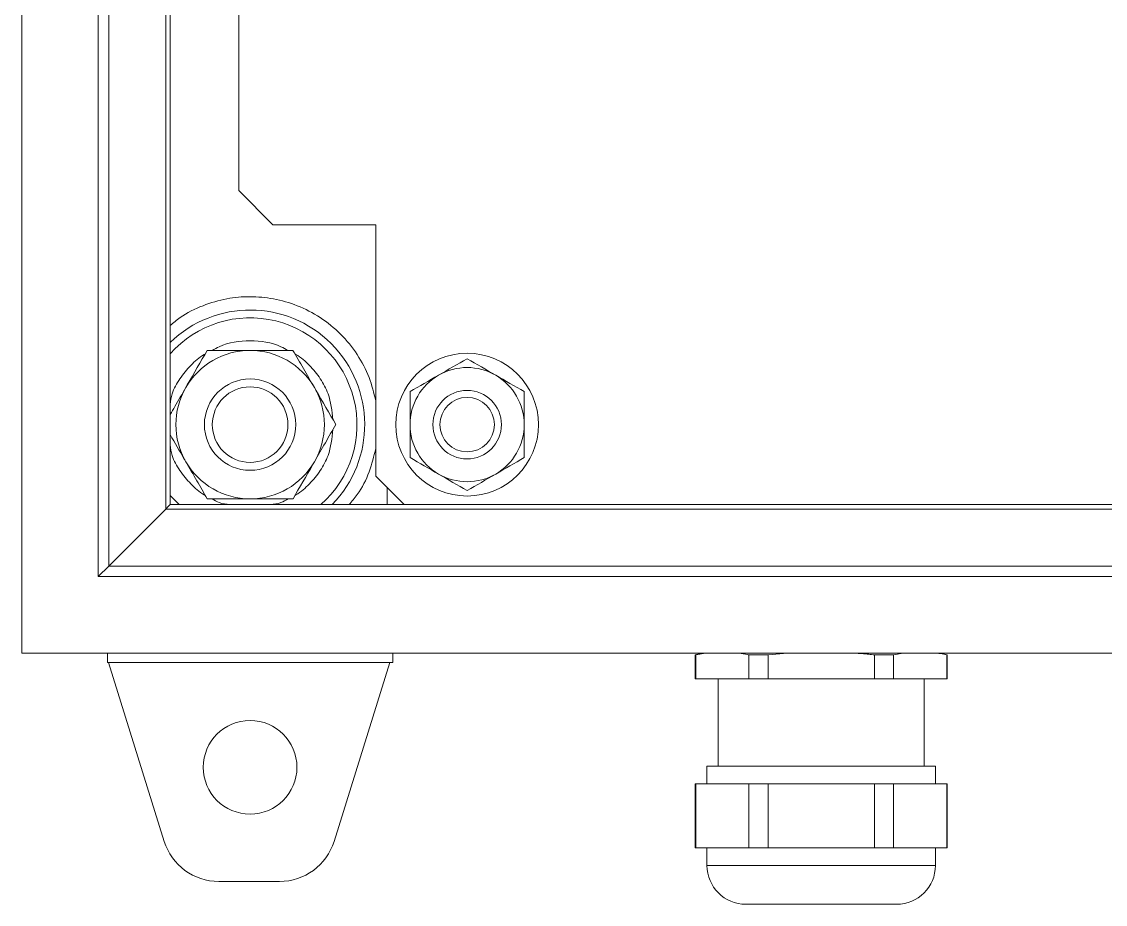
# Model space of a CAD drawing. Extents: x 4137 to 28680, y 2446 to 6814.
# Drawn here: x 11072.1 to 11167, y 3404.7 to 3482 of the extents above; entities that cross this region are included whole.
import ezdxf

# ---------------------------------------------------------------- set-up
doc = ezdxf.new("R2010")
doc.units = 0
doc.header["$LTSCALE"] = 0.5
doc.layers.get('0').update_dxf_attribs({"linetype": 'CONTINUOUS'})

msp = doc.modelspace()

# ---------------------------------------------------------------- linework, layer by layer
at = {"color": 7, "linetype": 'Continuous', "lineweight": 15}
for p, q in [((11072.128, 3726.674), (11072.128, 3426.674)), ((11072.128, 3726.674), (11072.128, 3426.674)), ((11078.822, 3433.369), (11078.822, 3719.98)), ((11078.822, 3433.369), (11078.822, 3719.98)), ((11079.745, 3434.291), (11079.745, 3719.057)), ((11079.745, 3434.291), (11079.745, 3719.057)), ((11084.736, 3714.066), (11084.736, 3439.282)), ((11084.736, 3714.066), (11084.736, 3439.282)), ((11085.128, 3439.674), (11085.128, 3713.674)), ((11085.128, 3439.674), (11085.128, 3713.674)), ((11091.128, 3467.174), (11091.128, 3631.674)), ((11091.128, 3467.174), (11091.128, 3631.674)), ((11094.128, 3464.174), (11091.128, 3467.174)), ((11094.128, 3464.174), (11091.128, 3467.174)), ((11103.128, 3464.174), (11094.128, 3464.174)), ((11103.128, 3464.174), (11094.128, 3464.174)), ((11103.128, 3442.174), (11103.128, 3464.174)), ((11103.128, 3442.174), (11103.128, 3464.174)), ((11105.628, 3439.674), (11103.128, 3442.174)), ((11105.628, 3439.674), (11103.128, 3442.174)), ((11104.128, 3441.174), (11104.128, 3439.674)), ((11104.128, 3441.174), (11104.128, 3439.674)), ((11079.745, 3434.291), (11084.736, 3439.282)), ((11079.745, 3434.291), (11084.736, 3439.282)), ((11084.736, 3439.282), (11252.52, 3439.282)), ((11084.736, 3439.282), (11252.52, 3439.282)), ((11252.128, 3439.674), (11085.128, 3439.674)), ((11252.128, 3439.674), (11085.128, 3439.674)), ((11079.745, 3434.291), (11078.822, 3433.369)), ((11079.745, 3434.291), (11078.822, 3433.369)), ((11257.511, 3434.291), (11079.745, 3434.291)), ((11257.511, 3434.291), (11079.745, 3434.291)), ((11258.433, 3433.369), (11078.822, 3433.369)), ((11258.433, 3433.369), (11078.822, 3433.369)), ((11072.128, 3426.674), (11272.128, 3426.674)), ((11072.128, 3426.674), (11272.128, 3426.674)), ((11079.628, 3426.674), (11079.628, 3425.846)), ((11079.628, 3426.674), (11079.628, 3425.846)), ((11104.628, 3425.846), (11104.628, 3426.674)), ((11104.628, 3425.846), (11104.628, 3426.674)), ((11131.704, 3426.674), (11131.097, 3426.511)), ((11131.704, 3426.674), (11131.097, 3426.511)), ((11131.097, 3426.511), (11131.097, 3424.427)), ((11131.097, 3426.511), (11131.139, 3426.511)), ((11131.097, 3426.511), (11131.097, 3424.427)), ((11131.097, 3426.511), (11131.139, 3426.511)), ((11131.139, 3426.511), (11131.997, 3426.674)), ((11131.139, 3426.511), (11131.997, 3426.674)), ((11131.139, 3424.427), (11131.139, 3426.511)), ((11131.139, 3424.427), (11131.139, 3426.511)), ((11135.796, 3426.511), (11137.471, 3426.511)), ((11135.796, 3424.427), (11135.796, 3426.511)), ((11135.796, 3426.511), (11137.471, 3426.511)), ((11135.796, 3424.427), (11135.796, 3426.511)), ((11137.471, 3426.511), (11139.187, 3426.674)), ((11137.471, 3426.511), (11139.187, 3426.674)), ((11137.471, 3424.427), (11137.471, 3426.511)), ((11137.471, 3424.427), (11137.471, 3426.511)), ((11146.785, 3424.427), (11146.785, 3426.511)), ((11146.785, 3426.511), (11148.459, 3426.511)), ((11146.785, 3424.427), (11146.785, 3426.511)), ((11146.785, 3426.511), (11148.459, 3426.511)), ((11148.459, 3426.511), (11149.318, 3426.674)), ((11148.459, 3426.511), (11149.318, 3426.674)), ((11148.459, 3424.427), (11148.459, 3426.511)), ((11148.459, 3424.427), (11148.459, 3426.511)), ((11153.159, 3426.511), (11152.551, 3426.674)), ((11153.159, 3426.511), (11152.551, 3426.674)), ((11153.117, 3424.427), (11153.117, 3426.511)), ((11153.117, 3426.511), (11153.159, 3426.511)), ((11153.117, 3424.427), (11153.117, 3426.511)), ((11153.117, 3426.511), (11153.159, 3426.511)), ((11153.159, 3424.427), (11153.159, 3426.511)), ((11153.159, 3424.427), (11153.159, 3426.511)), ((11079.628, 3425.846), (11079.716, 3425.846)), ((11079.628, 3425.846), (11079.716, 3425.846)), ((11079.716, 3425.846), (11104.369, 3425.846)), ((11079.716, 3425.846), (11084.611, 3410.183)), ((11079.716, 3425.846), (11104.369, 3425.846)), ((11079.716, 3425.846), (11084.611, 3410.183)), ((11099.474, 3410.183), (11104.369, 3425.846)), ((11099.474, 3410.183), (11104.369, 3425.846)), ((11104.369, 3425.846), (11104.628, 3425.846)), ((11104.369, 3425.846), (11104.628, 3425.846)), ((11131.139, 3424.427), (11131.097, 3424.427)), ((11131.139, 3424.427), (11131.097, 3424.427)), ((11135.796, 3424.427), (11131.139, 3424.427)), ((11135.796, 3424.427), (11131.139, 3424.427)), ((11133.119, 3424.427), (11133.119, 3416.774)), ((11133.119, 3424.427), (11133.119, 3416.774)), ((11137.471, 3424.427), (11135.796, 3424.427)), ((11137.471, 3424.427), (11135.796, 3424.427)), ((11146.785, 3424.427), (11137.471, 3424.427)), ((11146.785, 3424.427), (11137.471, 3424.427)), ((11148.459, 3424.427), (11146.785, 3424.427)), ((11148.459, 3424.427), (11146.785, 3424.427)), ((11153.117, 3424.427), (11148.459, 3424.427)), ((11153.117, 3424.427), (11148.459, 3424.427)), ((11151.137, 3416.774), (11151.137, 3424.427)), ((11151.137, 3416.774), (11151.137, 3424.427)), ((11153.159, 3424.427), (11153.117, 3424.427)), ((11153.159, 3424.427), (11153.117, 3424.427)), ((11132.128, 3416.774), (11132.128, 3415.227)), ((11132.128, 3416.774), (11133.468, 3416.774)), ((11132.128, 3416.774), (11132.128, 3415.227)), ((11132.128, 3416.774), (11133.468, 3416.774)), ((11133.468, 3416.774), (11152.128, 3416.774)), ((11133.468, 3416.774), (11152.128, 3416.774)), ((11152.128, 3415.227), (11152.128, 3416.774)), ((11152.128, 3415.227), (11152.128, 3416.774)), ((11131.097, 3415.227), (11131.097, 3409.624)), ((11131.139, 3415.227), (11131.097, 3415.227)), ((11131.097, 3415.227), (11131.097, 3409.624)), ((11131.139, 3415.227), (11131.097, 3415.227)), ((11131.139, 3409.624), (11131.139, 3415.227)), ((11133.468, 3415.227), (11131.139, 3415.227)), ((11131.139, 3409.624), (11131.139, 3415.227)), ((11133.468, 3415.227), (11131.139, 3415.227)), ((11135.796, 3415.227), (11133.468, 3415.227)), ((11135.796, 3415.227), (11133.468, 3415.227)), ((11135.796, 3409.624), (11135.796, 3415.227)), ((11137.471, 3415.227), (11135.796, 3415.227)), ((11135.796, 3409.624), (11135.796, 3415.227)), ((11137.471, 3415.227), (11135.796, 3415.227)), ((11137.471, 3409.624), (11137.471, 3415.227)), ((11142.128, 3415.227), (11137.471, 3415.227)), ((11137.471, 3409.624), (11137.471, 3415.227)), ((11142.128, 3415.227), (11137.471, 3415.227)), ((11146.785, 3415.227), (11142.128, 3415.227)), ((11146.785, 3415.227), (11142.128, 3415.227)), ((11146.785, 3409.624), (11146.785, 3415.227)), ((11148.459, 3415.227), (11146.785, 3415.227)), ((11146.785, 3409.624), (11146.785, 3415.227)), ((11148.459, 3415.227), (11146.785, 3415.227)), ((11148.459, 3409.624), (11148.459, 3415.227)), ((11150.788, 3415.227), (11148.459, 3415.227)), ((11148.459, 3409.624), (11148.459, 3415.227)), ((11150.788, 3415.227), (11148.459, 3415.227)), ((11153.117, 3415.227), (11150.788, 3415.227)), ((11153.117, 3415.227), (11150.788, 3415.227)), ((11153.117, 3409.624), (11153.117, 3415.227)), ((11153.159, 3415.227), (11153.117, 3415.227)), ((11153.117, 3409.624), (11153.117, 3415.227)), ((11153.159, 3415.227), (11153.117, 3415.227)), ((11153.159, 3409.624), (11153.159, 3415.227)), ((11153.159, 3409.624), (11153.159, 3415.227)), ((11131.097, 3409.624), (11131.139, 3409.624)), ((11131.097, 3409.624), (11131.139, 3409.624)), ((11131.139, 3409.624), (11133.468, 3409.624)), ((11131.139, 3409.624), (11133.468, 3409.624)), ((11132.128, 3409.624), (11132.128, 3408.077)), ((11132.128, 3409.624), (11132.128, 3408.077)), ((11133.468, 3409.624), (11135.796, 3409.624)), ((11133.468, 3409.624), (11135.796, 3409.624)), ((11135.796, 3409.624), (11137.471, 3409.624)), ((11135.796, 3409.624), (11137.471, 3409.624)), ((11137.471, 3409.624), (11142.128, 3409.624)), ((11137.471, 3409.624), (11142.128, 3409.624)), ((11142.128, 3409.624), (11146.785, 3409.624)), ((11142.128, 3409.624), (11146.785, 3409.624)), ((11146.785, 3409.624), (11148.459, 3409.624)), ((11146.785, 3409.624), (11148.459, 3409.624)), ((11148.459, 3409.624), (11150.788, 3409.624)), ((11148.459, 3409.624), (11150.788, 3409.624)), ((11150.788, 3409.624), (11153.117, 3409.624)), ((11150.788, 3409.624), (11153.117, 3409.624)), ((11152.128, 3408.077), (11152.128, 3409.624)), ((11152.128, 3408.077), (11152.128, 3409.624)), ((11153.117, 3409.624), (11153.159, 3409.624)), ((11153.117, 3409.624), (11153.159, 3409.624)), ((11089.383, 3406.674), (11094.702, 3406.674)), ((11089.383, 3406.674), (11094.702, 3406.674)), ((11135.531, 3404.674), (11136.415, 3404.674)), ((11135.531, 3404.674), (11136.415, 3404.674)), ((11136.415, 3404.674), (11148.725, 3404.674)), ((11136.415, 3404.674), (11148.725, 3404.674))]:
    msp.add_line(p, q, dxfattribs=at)
at = {"color": 8, "linetype": 'Continuous', "lineweight": 15}
for p, q in [((11132.128, 3408.077), (11133.468, 3408.077)), ((11132.128, 3408.077), (11133.468, 3408.077)), ((11133.468, 3408.077), (11152.128, 3408.077)), ((11133.468, 3408.077), (11152.128, 3408.077))]:
    msp.add_line(p, q, dxfattribs=at)
at = {"color": 8, "linetype": 'Continuous', "lineweight": 15, "flags": 128}
msp.add_lwpolyline([(11085.128, 3440.472), (11085.216, 3440.373), (11085.925, 3439.674)], dxfattribs=at)
msp.add_lwpolyline([(11085.128, 3440.472), (11085.216, 3440.373), (11085.925, 3439.674)], dxfattribs=at)
at = {"color": 7, "linetype": 'Continuous', "lineweight": 15, "flags": 128}
msp.add_lwpolyline([(11085.128, 3439.674), (11085.083, 3439.629), (11084.95, 3439.497), (11084.736, 3439.282)], dxfattribs=at)
msp.add_lwpolyline([(11085.128, 3439.674), (11085.083, 3439.629), (11084.95, 3439.497), (11084.736, 3439.282)], dxfattribs=at)
at = {"color": 7, "linetype": 'Continuous', "lineweight": 15}
for centre, radius in [((11111.128, 3446.674), 6.25), ((11111.128, 3446.674), 6.25), ((11092.128, 3446.674), 4), ((11092.128, 3446.674), 4), ((11092.128, 3446.674), 3.309), ((11092.128, 3446.674), 3.309), ((11111.128, 3446.674), 3), ((11111.128, 3446.674), 3), ((11111.128, 3446.674), 2.386), ((11111.128, 3446.674), 2.386), ((11092.128, 3416.674), 4.1), ((11092.128, 3416.674), 4.1)]:
    msp.add_circle(centre, radius, dxfattribs=at)
at = {"color": 8, "linetype": 'Continuous', "lineweight": 15}
for radius, start, end in [(10.034, 315.76573, 134.23427), (10.034, 315.76573, 134.23427), (9.353, 311.54268, 138.45732), (9.353, 311.54268, 138.45732)]:
    msp.add_arc((11092.128, 3446.674), radius, start, end, dxfattribs=at)
at = {"color": 7, "linetype": 'Continuous', "lineweight": 15}
for centre, radius, start, end in [((11092.128, 3446.674), 6.5, 90.01862, 150.01862), ((11092.128, 3446.674), 6.5, 90.01862, 150.01862), ((11092.128, 3446.674), 6.5, 30.01862, 90.01862), ((11092.128, 3446.674), 6.5, 30.01862, 90.01862), ((11111.128, 3446.674), 5, 60, 120), ((11111.128, 3446.674), 5, 60, 120), ((11111.128, 3446.674), 5, 120, 180), ((11111.128, 3446.674), 5, 120, 180), ((11111.128, 3446.674), 5, 0, 60), ((11111.128, 3446.674), 5, 0, 60), ((11092.128, 3446.674), 6.5, 150.01862, 210.01862), ((11092.128, 3446.674), 6.5, 150.01862, 210.01862), ((11092.128, 3446.674), 6.5, 330.01862, 30.01862), ((11092.128, 3446.674), 6.5, 330.01862, 30.01862), ((11111.128, 3446.674), 5, 180, 240), ((11111.128, 3446.674), 5, 180, 240), ((11111.128, 3446.674), 5, 300, 0), ((11111.128, 3446.674), 5, 300, 0), ((11092.128, 3446.674), 6.5, 210.01862, 270.01862), ((11092.128, 3446.674), 6.5, 210.01862, 270.01862), ((11092.128, 3446.674), 6.5, 270.01862, 330.01862), ((11092.128, 3446.674), 6.5, 270.01862, 330.01862), ((11111.128, 3446.674), 5, 240, 300), ((11111.128, 3446.674), 5, 240, 300), ((11089.383, 3411.674), 5, 197.354, 270), ((11089.383, 3411.674), 5, 197.354, 270), ((11094.702, 3411.674), 5, 270, 342.646), ((11094.702, 3411.674), 5, 270, 342.646), ((11135.531, 3408.077), 3.403, 180, 270), ((11135.531, 3408.077), 3.403, 180, 270), ((11148.725, 3408.077), 3.403, 270, 0), ((11148.725, 3408.077), 3.403, 270, 0)]:
    msp.add_arc(centre, radius, start, end, dxfattribs=at)
at = {"color": 8, "linetype": 'Continuous', "lineweight": 15}
for points, knots in [([(11085.128, 3455.342), (11085.412, 3455.587), (11086.267, 3456.325), (11087.959, 3457.135), (11090.035, 3457.749), (11092.128, 3457.937), (11094.218, 3457.747), (11096.306, 3457.146), (11098.313, 3456.106), (11100.106, 3454.651), (11101.554, 3452.859), (11102.612, 3450.872), (11102.96, 3449.45), (11103.128, 3448.762)], [0, 0, 0, 0, 0.048628, 0.14659, 0.240643, 0.32938, 0.418117, 0.51217, 0.610132, 0.710174, 0.810216, 0.908178, 1, 1, 1, 1]), ([(11085.128, 3455.342), (11085.412, 3455.587), (11086.267, 3456.325), (11087.959, 3457.135), (11090.035, 3457.749), (11092.128, 3457.937), (11094.218, 3457.747), (11096.306, 3457.146), (11098.313, 3456.106), (11100.106, 3454.651), (11101.554, 3452.859), (11102.612, 3450.872), (11102.96, 3449.45), (11103.128, 3448.762)], [0, 0, 0, 0, 0.048628, 0.14659, 0.240643, 0.32938, 0.418117, 0.51217, 0.610132, 0.710174, 0.810216, 0.908178, 1, 1, 1, 1]), ([(11088.803, 3453.173), (11089.009, 3453.286), (11090.02, 3453.842), (11092.128, 3454.147), (11094.235, 3453.842), (11095.244, 3453.288), (11095.448, 3453.175)], [0, 0, 0, 0, 0.10183, 0.500341, 0.898852, 1, 1, 1, 1]), ([(11088.803, 3453.173), (11089.009, 3453.286), (11090.02, 3453.842), (11092.128, 3454.147), (11094.235, 3453.842), (11095.244, 3453.288), (11095.448, 3453.175)], [0, 0, 0, 0, 0.10183, 0.500341, 0.898852, 1, 1, 1, 1]), ([(11085.128, 3448.442), (11085.171, 3448.758), (11085.283, 3449.565), (11085.966, 3450.726), (11086.908, 3451.882), (11087.69, 3452.599), (11088.164, 3452.842), (11088.19, 3452.855)], [0, 0, 0, 0, 0.171415, 0.438623, 0.711501, 0.984379, 1, 1, 1, 1]), ([(11085.128, 3448.442), (11085.171, 3448.758), (11085.283, 3449.565), (11085.966, 3450.726), (11086.908, 3451.882), (11087.69, 3452.599), (11088.164, 3452.842), (11088.19, 3452.855)], [0, 0, 0, 0, 0.171415, 0.438623, 0.711501, 0.984379, 1, 1, 1, 1]), ([(11096.062, 3452.857), (11096.089, 3452.843), (11096.565, 3452.6), (11097.345, 3451.881), (11098.302, 3450.73), (11099.154, 3449.151), (11099.295, 3447.884), (11099.381, 3447.113)], [0, 0, 0, 0, 0.013138, 0.232298, 0.451457, 0.666062, 1, 1, 1, 1]), ([(11096.062, 3452.857), (11096.089, 3452.843), (11096.565, 3452.6), (11097.345, 3451.881), (11098.302, 3450.73), (11099.154, 3449.151), (11099.295, 3447.884), (11099.381, 3447.113)], [0, 0, 0, 0, 0.013138, 0.232298, 0.451457, 0.666062, 1, 1, 1, 1]), ([(11099.383, 3446.242), (11099.296, 3445.469), (11099.155, 3444.2), (11098.302, 3442.619), (11097.345, 3441.467), (11096.566, 3440.749), (11096.092, 3440.506), (11096.066, 3440.493)], [0, 0, 0, 0, 0.334756, 0.549288, 0.768373, 0.987458, 1, 1, 1, 1]), ([(11099.383, 3446.242), (11099.296, 3445.469), (11099.155, 3444.2), (11098.302, 3442.619), (11097.345, 3441.467), (11096.566, 3440.749), (11096.092, 3440.506), (11096.066, 3440.493)], [0, 0, 0, 0, 0.334756, 0.549288, 0.768373, 0.987458, 1, 1, 1, 1]), ([(11088.193, 3440.491), (11088.166, 3440.505), (11087.691, 3440.748), (11086.908, 3441.466), (11085.966, 3442.622), (11085.283, 3443.783), (11085.171, 3444.591), (11085.128, 3444.906)], [0, 0, 0, 0, 0.016346, 0.289023, 0.5617, 0.828711, 1, 1, 1, 1]), ([(11088.193, 3440.491), (11088.166, 3440.505), (11087.691, 3440.748), (11086.908, 3441.466), (11085.966, 3442.622), (11085.283, 3443.783), (11085.171, 3444.591), (11085.128, 3444.906)], [0, 0, 0, 0, 0.016346, 0.289023, 0.5617, 0.828711, 1, 1, 1, 1]), ([(11103.128, 3444.587), (11102.956, 3443.901), (11102.602, 3442.485), (11101.776, 3440.814), (11101.04, 3439.958), (11100.796, 3439.674)], [0, 0, 0, 0, 0.385138, 0.796034, 1, 1, 1, 1]), ([(11103.128, 3444.587), (11102.956, 3443.901), (11102.602, 3442.485), (11101.776, 3440.814), (11101.04, 3439.958), (11100.796, 3439.674)], [0, 0, 0, 0, 0.385138, 0.796034, 1, 1, 1, 1]), ([(11090.36, 3439.674), (11090.04, 3439.709), (11089.486, 3439.768), (11089.009, 3440.053), (11088.807, 3440.173)], [0, 0, 0, 0, 0.576373, 1, 1, 1, 1]), ([(11090.36, 3439.674), (11090.04, 3439.709), (11089.486, 3439.768), (11089.009, 3440.053), (11088.807, 3440.173)], [0, 0, 0, 0, 0.576373, 1, 1, 1, 1]), ([(11095.452, 3440.175), (11095.249, 3440.054), (11094.771, 3439.769), (11094.215, 3439.709), (11093.896, 3439.674)], [0, 0, 0, 0, 0.425262, 1, 1, 1, 1]), ([(11095.452, 3440.175), (11095.249, 3440.054), (11094.771, 3439.769), (11094.215, 3439.709), (11093.896, 3439.674)], [0, 0, 0, 0, 0.425262, 1, 1, 1, 1])]:
    msp.add_open_spline(points, degree=3, knots=knots, dxfattribs=at)
at = {"color": 7, "linetype": 'Continuous', "lineweight": 15}
for points, knots in [([(11086.498, 3449.922), (11086.542, 3449.999), (11087.175, 3451.097), (11087.796, 3452.173), (11088.373, 3453.173)], [0, 0, 0, 0, 0.0702152, 1, 1, 1, 1]), ([(11086.498, 3449.922), (11086.542, 3449.999), (11087.175, 3451.097), (11087.796, 3452.173), (11088.373, 3453.173)], [0, 0, 0, 0, 0.0702152, 1, 1, 1, 1]), ([(11092.126, 3453.174), (11091.785, 3453.174), (11090.514, 3453.174), (11089.278, 3453.173), (11088.373, 3453.173)], [0, 0, 0, 0, 0.268634, 1, 1, 1, 1]), ([(11092.126, 3453.174), (11091.785, 3453.174), (11090.514, 3453.174), (11089.278, 3453.173), (11088.373, 3453.173)], [0, 0, 0, 0, 0.268634, 1, 1, 1, 1]), ([(11095.879, 3453.175), (11095.563, 3453.175), (11094.34, 3453.175), (11093.069, 3453.175), (11092.126, 3453.174)], [0, 0, 0, 0, 0.25755, 1, 1, 1, 1]), ([(11095.879, 3453.175), (11095.563, 3453.175), (11094.34, 3453.175), (11093.069, 3453.175), (11092.126, 3453.174)], [0, 0, 0, 0, 0.25755, 1, 1, 1, 1]), ([(11095.879, 3453.175), (11096.183, 3452.648), (11096.799, 3451.583), (11097.435, 3450.482), (11097.756, 3449.926)], [0, 0, 0, 0, 0.495458, 1, 1, 1, 1]), ([(11095.879, 3453.175), (11096.183, 3452.648), (11096.799, 3451.583), (11097.435, 3450.482), (11097.756, 3449.926)], [0, 0, 0, 0, 0.495458, 1, 1, 1, 1]), ([(11085.128, 3447.548), (11085.265, 3447.786), (11085.713, 3448.563), (11086.176, 3449.365), (11086.498, 3449.922)], [0, 0, 0, 0, 0.306355, 1, 1, 1, 1]), ([(11085.128, 3447.548), (11085.265, 3447.786), (11085.713, 3448.563), (11086.176, 3449.365), (11086.498, 3449.922)], [0, 0, 0, 0, 0.306355, 1, 1, 1, 1]), ([(11097.756, 3449.926), (11097.8, 3449.849), (11098.434, 3448.752), (11099.056, 3447.676), (11099.633, 3446.677)], [0, 0, 0, 0, 0.070215, 1, 1, 1, 1]), ([(11097.756, 3449.926), (11097.8, 3449.849), (11098.434, 3448.752), (11099.056, 3447.676), (11099.633, 3446.677)], [0, 0, 0, 0, 0.070215, 1, 1, 1, 1]), ([(11099.633, 3446.677), (11099.329, 3446.149), (11098.714, 3445.083), (11098.079, 3443.982), (11097.758, 3443.426)], [0, 0, 0, 0, 0.495457, 1, 1, 1, 1]), ([(11099.633, 3446.677), (11099.329, 3446.149), (11098.714, 3445.083), (11098.079, 3443.982), (11097.758, 3443.426)], [0, 0, 0, 0, 0.495457, 1, 1, 1, 1]), ([(11086.5, 3443.422), (11086.455, 3443.499), (11085.992, 3444.301), (11085.538, 3445.087), (11085.128, 3445.797)], [0, 0, 0, 0, 0.096123, 1, 1, 1, 1]), ([(11086.5, 3443.422), (11086.455, 3443.499), (11085.992, 3444.301), (11085.538, 3445.087), (11085.128, 3445.797)], [0, 0, 0, 0, 0.096123, 1, 1, 1, 1]), ([(11088.377, 3440.173), (11088.072, 3440.701), (11087.457, 3441.766), (11086.821, 3442.867), (11086.5, 3443.422)], [0, 0, 0, 0, 0.495458, 1, 1, 1, 1]), ([(11088.377, 3440.173), (11088.072, 3440.701), (11087.457, 3441.766), (11086.821, 3442.867), (11086.5, 3443.422)], [0, 0, 0, 0, 0.495458, 1, 1, 1, 1]), ([(11097.758, 3443.426), (11097.714, 3443.349), (11097.08, 3442.251), (11096.46, 3441.176), (11095.883, 3440.175)], [0, 0, 0, 0, 0.070215, 1, 1, 1, 1]), ([(11097.758, 3443.426), (11097.714, 3443.349), (11097.08, 3442.251), (11096.46, 3441.176), (11095.883, 3440.175)], [0, 0, 0, 0, 0.070215, 1, 1, 1, 1]), ([(11092.13, 3440.174), (11091.789, 3440.174), (11090.518, 3440.174), (11089.282, 3440.173), (11088.377, 3440.173)], [0, 0, 0, 0, 0.268634, 1, 1, 1, 1]), ([(11092.13, 3440.174), (11091.789, 3440.174), (11090.518, 3440.174), (11089.282, 3440.173), (11088.377, 3440.173)], [0, 0, 0, 0, 0.268634, 1, 1, 1, 1]), ([(11095.883, 3440.175), (11095.568, 3440.175), (11094.344, 3440.175), (11093.074, 3440.175), (11092.13, 3440.174)], [0, 0, 0, 0, 0.2575499, 1, 1, 1, 1]), ([(11095.883, 3440.175), (11095.568, 3440.175), (11094.344, 3440.175), (11093.074, 3440.175), (11092.13, 3440.174)], [0, 0, 0, 0, 0.2575499, 1, 1, 1, 1]), ([(11134.938, 3426.674), (11135.183, 3426.633), (11135.469, 3426.585), (11135.755, 3426.521), (11135.796, 3426.511)], [0, 0, 0, 0, 0.85551, 1, 1, 1, 1]), ([(11134.938, 3426.674), (11135.183, 3426.633), (11135.469, 3426.585), (11135.755, 3426.521), (11135.796, 3426.511)], [0, 0, 0, 0, 0.85551, 1, 1, 1, 1]), ([(11145.069, 3426.674), (11145.48, 3426.64), (11146.053, 3426.592), (11146.624, 3426.529), (11146.785, 3426.511)], [0, 0, 0, 0, 0.71857, 1, 1, 1, 1]), ([(11145.069, 3426.674), (11145.48, 3426.64), (11146.053, 3426.592), (11146.624, 3426.529), (11146.785, 3426.511)], [0, 0, 0, 0, 0.71857, 1, 1, 1, 1]), ([(11152.259, 3426.674), (11152.464, 3426.64), (11152.751, 3426.592), (11153.036, 3426.529), (11153.117, 3426.511)], [0, 0, 0, 0, 0.718571, 1, 1, 1, 1]), ([(11152.259, 3426.674), (11152.464, 3426.64), (11152.751, 3426.592), (11153.036, 3426.529), (11153.117, 3426.511)], [0, 0, 0, 0, 0.718571, 1, 1, 1, 1])]:
    msp.add_open_spline(points, degree=3, knots=knots, dxfattribs=at)
for points in [[(11111.128, 3452.448), (11110.298, 3451.969), (11109.465, 3451.488), (11108.628, 3451.004)], [(11111.128, 3452.448), (11110.298, 3451.969), (11109.465, 3451.488), (11108.628, 3451.004)], [(11113.628, 3451.004), (11112.79, 3451.488), (11111.958, 3451.969), (11111.128, 3452.448)], [(11113.628, 3451.004), (11112.79, 3451.488), (11111.958, 3451.969), (11111.128, 3452.448)], [(11108.628, 3451.004), (11107.79, 3450.521), (11106.958, 3450.04), (11106.128, 3449.561)], [(11108.628, 3451.004), (11107.79, 3450.521), (11106.958, 3450.04), (11106.128, 3449.561)], [(11116.128, 3449.561), (11115.298, 3450.04), (11114.465, 3450.521), (11113.628, 3451.004)], [(11116.128, 3449.561), (11115.298, 3450.04), (11114.465, 3450.521), (11113.628, 3451.004)], [(11106.128, 3449.561), (11106.128, 3448.603), (11106.128, 3447.641), (11106.128, 3446.674)], [(11106.128, 3449.561), (11106.128, 3448.603), (11106.128, 3447.641), (11106.128, 3446.674)], [(11116.128, 3446.674), (11116.128, 3447.641), (11116.128, 3448.603), (11116.128, 3449.561)], [(11116.128, 3446.674), (11116.128, 3447.641), (11116.128, 3448.603), (11116.128, 3449.561)], [(11106.128, 3446.674), (11106.128, 3445.707), (11106.128, 3444.745), (11106.128, 3443.787)], [(11106.128, 3446.674), (11106.128, 3445.707), (11106.128, 3444.745), (11106.128, 3443.787)], [(11116.128, 3443.787), (11116.128, 3444.745), (11116.128, 3445.707), (11116.128, 3446.674)], [(11116.128, 3443.787), (11116.128, 3444.745), (11116.128, 3445.707), (11116.128, 3446.674)], [(11106.128, 3443.787), (11106.958, 3443.308), (11107.79, 3442.828), (11108.628, 3442.344)], [(11106.128, 3443.787), (11106.958, 3443.308), (11107.79, 3442.828), (11108.628, 3442.344)], [(11113.628, 3442.344), (11114.465, 3442.828), (11115.298, 3443.308), (11116.128, 3443.787)], [(11113.628, 3442.344), (11114.465, 3442.828), (11115.298, 3443.308), (11116.128, 3443.787)], [(11108.628, 3442.344), (11109.465, 3441.86), (11110.298, 3441.38), (11111.128, 3440.901)], [(11108.628, 3442.344), (11109.465, 3441.86), (11110.298, 3441.38), (11111.128, 3440.901)], [(11111.128, 3440.901), (11111.958, 3441.38), (11112.79, 3441.86), (11113.628, 3442.344)], [(11111.128, 3440.901), (11111.958, 3441.38), (11112.79, 3441.86), (11113.628, 3442.344)]]:
    msp.add_open_spline(points, degree=3, dxfattribs=at)

doc.saveas('drawing.dxf')
